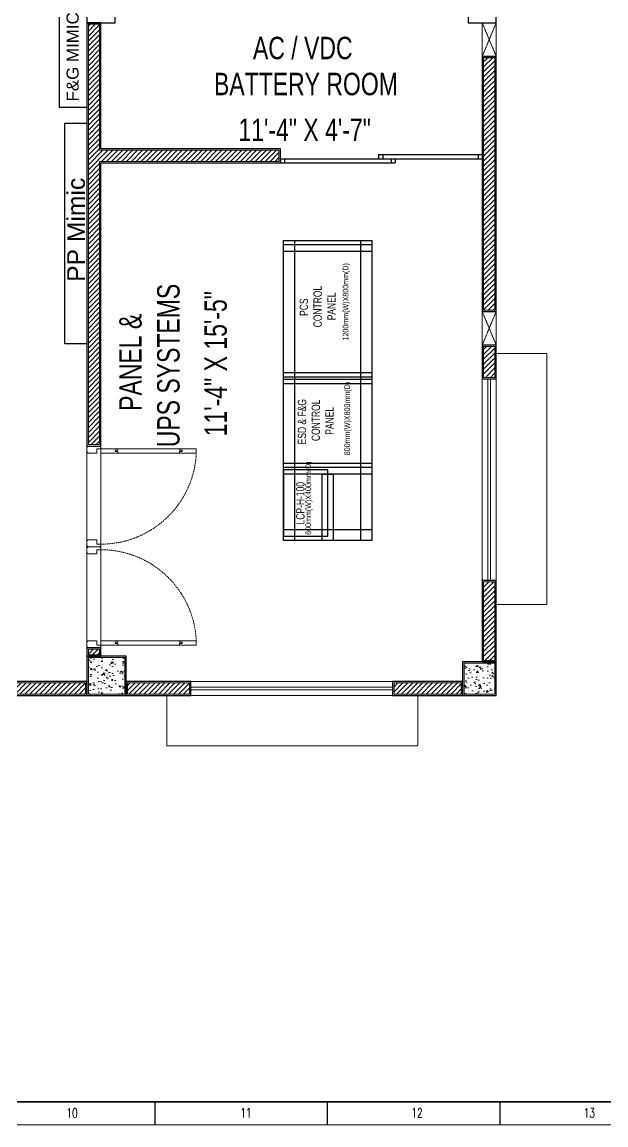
# Model space of a CAD drawing. Header units: inches. Extents: x -1976 to 101187, y -1884 to 17757.
# Drawn here: x 12443 to 17734, y -1884 to 8110 of the extents above; entities that cross this region are included whole.
import ezdxf
from ezdxf.enums import TextEntityAlignment as Align

# ---------------------------------------------------------------- set-up
doc = ezdxf.new("R2010")
doc.units = ezdxf.units.IN
doc.header["$MEASUREMENT"] = 0
for name, pattern in [('DASH', [0.35, 0.25, -0.1]), ('DASHED', [0.75, 0.5, -0.25]), ('XREF-GROUND-A1$0$HIDDEN2', [0.1875, 0.125, -0.0625])]:
    doc.linetypes.add(name, pattern=pattern)
doc.layers.get('Defpoints').update_dxf_attribs({"lineweight": 0})
for name, color, linetype in [('COLLUM', 1, 'Continuous'), ('dimention', 7, 'Continuous'), ('Plant Layout', 7, 'Continuous'), ('wall 05', 252, 'Continuous')]:
    doc.layers.add(name, color=color, linetype=linetype)
for name, color, linetype, lineweight in [('DOOR', 115, 'Continuous', 15), ('Glass', 5, 'Continuous', 9), ('HACTH', 8, 'Continuous', 9), ('Plaster Line', 252, 'Continuous', 15), ('Sunshed', 5, 'Continuous', 15), ('Text', 252, 'Continuous', 15), ('Text-01', 251, 'Continuous', 15), ('WINDOW', 140, 'Continuous', 9)]:
    doc.layers.add(name, color=color, linetype=linetype, lineweight=lineweight)
doc.styles.get("Standard").update_dxf_attribs({"font": 'arial.ttf'})
doc.styles.add('Swiss721', font='swisscl.ttf')
doc.styles.add('TEG BORDER', font='txt_qlt.shx', dxfattribs={"width": 0.7, "bigfont": 'hztxt.shx'})
pattern_1 = [(50, (-10425179.34, -6143963.8), (136.6380648, -11.9542817), [14.2875, -157.1625]), (355, (-10425179.34, -6143963.8), (-26.432129, 143.2926015), [11.43, -125.73]), (100.4514, (-10425167.95, -6143964.79), (110.2060372, 131.3382328), [12.1425062, -133.5675723]), (46.1842, (-10425179.34, -6143925.7), (203.3094198, -31.5313722), [21.43125, -235.74375]), (96.6356, (-10425162.4, -6143928.32), (178.0532454, 185.5694544), [18.21376, -200.3513265]), (351.1842, (-10425179.34, -6143925.7), (178.0531005, 185.5695935), [17.145, -188.595]), (21, (-10425160.29, -6143935.22), (113.7107934, -76.6988987), [14.2875, -157.1625]), (326, (-10425160.29, -6143935.22), (46.3515707, 138.1410836), [11.43, -125.73]), (71.4514, (-10425150.81, -6143941.61), (160.0624107, 61.4420596), [12.1425062, -133.5675723]), (37.5, (-10425179.34, -6143963.797), (2.31645244, 63.41627915), [0, -124.206, 0, -127.635, 0, -126.20625]), (7.5, (-10425179.34, -6143963.8), (50.1147469, 75.1354311), [0, -72.771, 0, -121.3485, 0, -48.10125]), (327.5, (-10425221.82, -6143963.797), (101.6931741, -4.29670307), [0, -47.625, 0, -148.59, 0, -197.1675]), (317.5, (-10425240.87, -6143963.8), (111.09696526, 19.06999913), [0, -61.9125, 0, -98.679, 0, -140.0175])]

# ---------------------------------------------------------------- blocks, each defined once
blk = doc.blocks.new('A$C20C675F6')
at = {"layer": 'Defpoints'}
for points in [[(0.25, 72), (0.25, 71.75), (0, 71.75), (0, 72)], [(5, 72), (5, 71.75), (4.75, 71.75), (4.75, 72)], [(0.25, 36), (0.25, 36.25), (0, 36.25), (0, 36)], [(0.25, 36), (0.25, 35.75), (0, 35.75), (0, 36)], [(5, 36), (5, 36.25), (4.75, 36.25), (4.75, 36)], [(5, 36), (5, 35.75), (4.75, 35.75), (4.75, 36)], [(0.25, 0), (0.25, 0.25), (0, 0.25), (0, 0)], [(5, 0), (5, 0.25), (4.75, 0.25), (4.75, 0)]]:
    blk.add_lwpolyline(points, close=True, dxfattribs=at)
at = {"layer": 'DOOR'}
for points in [[(5, 71), (3.5, 71), (3.5, 69.5), (0.25, 69.5), (0.25, 69.75), (0, 69.75), (0, 71.75), (0.25, 71.75), (0.25, 72), (4.75, 72), (4.75, 71.75), (5, 71.75), (5, 71)], [(10, 70.25), (10, 70), (11, 70), (11, 69.5), (5, 69.5), (5, 71), (11, 71), (11, 70.5), (10, 70.5), (10, 70.25), (10, 70.5), (11, 70.5), (11, 71), (33, 71), (33, 70.5), (34, 70.5), (34, 70), (33, 70), (33, 69.5), (11, 69.5), (39, 69.5), (39, 71), (33, 71)], [(5, 37), (3.5, 37), (3.5, 38.5), (0.25, 38.5), (0.25, 38.25), (0, 38.25), (0, 36.25), (0.25, 36.25), (0.25, 36), (4.75, 36), (4.75, 36.25), (5, 36.25), (5, 37)], [(5, 35), (3.5, 35), (3.5, 33.5), (0.25, 33.5), (0.25, 33.75), (0, 33.75), (0, 35.75), (0.25, 35.75), (0.25, 36), (4.75, 36), (4.75, 35.75), (5, 35.75), (5, 35)], [(5, 1), (3.5, 1), (3.5, 2.5), (0.25, 2.5), (0.25, 2.25), (0, 2.25), (0, 0.25), (0.25, 0.25), (0.25, 0), (4.75, 0), (4.75, 0.25), (5, 0.25), (5, 1)], [(10, 1.75), (10, 2), (11, 2), (11, 2.5), (5, 2.5), (5, 1), (11, 1), (11, 1.5), (10, 1.5), (10, 1.75), (10, 1.5), (11, 1.5), (11, 1), (33, 1), (33, 1.5), (34, 1.5), (34, 2), (33, 2), (33, 2.5), (11, 2.5), (39, 2.5), (39, 1), (33, 1)]]:
    blk.add_lwpolyline(points, dxfattribs=at)
at = {"layer": 'DOOR', "linetype": 'DASHED', "lineweight": 0}
for centre, start, end in [((4.98, 71.06), 270.0403, 357.3754), ((4.98, 0.94), 2.6246, 89.9597)]:
    blk.add_arc(centre, 34.06, start, end, dxfattribs=at)
at = {"layer": 'HACTH', "lineweight": 0, "ltscale": 10}
for p, q in [((0, 2.25), (0, 69.75)), ((5, 1.5), (5, 69.5))]:
    blk.add_line(p, q, dxfattribs=at)
blk = doc.blocks.new('tr')
at = {"layer": 'Plaster Line'}
for p, q in [((143968.45, 171283.63), (143927.45, 171283.63)), ((143927.45, 171283.63), (143927.45, 171279.63)), ((143968.45, 171279.63), (143968.45, 171283.63)), ((144100.45, 171283.63), (144053.45, 171283.63)), ((144053.45, 171283.63), (144053.45, 171279.63)), ((144100.45, 171279.63), (144100.45, 171283.63)), ((144226.45, 171283.63), (144185.45, 171283.63)), ((144185.45, 171283.63), (144185.45, 171279.63)), ((144226.45, 171279.63), (144226.45, 171283.63)), ((143927.45, 171279.63), (143968.45, 171279.63)), ((144053.45, 171279.63), (144100.45, 171279.63)), ((144185.45, 171279.63), (144226.45, 171279.63))]:
    blk.add_line(p, q, dxfattribs=at)
blk = doc.blocks.new('qm')
at = {"layer": 'wall 05'}
for p, q in [((143968.95, 171284.13), (143926.95, 171284.13)), ((143926.95, 171284.13), (143926.95, 171279.13)), ((143968.95, 171279.13), (143968.95, 171284.13)), ((144100.95, 171284.13), (144052.95, 171284.13)), ((144052.95, 171284.13), (144052.95, 171279.13)), ((144100.95, 171279.13), (144100.95, 171284.13)), ((144226.95, 171284.13), (144184.95, 171284.13)), ((144184.95, 171284.13), (144184.95, 171279.13)), ((144226.95, 171279.13), (144226.95, 171284.13)), ((143926.95, 171279.13), (143968.95, 171279.13)), ((144052.95, 171279.13), (144100.95, 171279.13)), ((144184.95, 171279.13), (144226.95, 171279.13))]:
    blk.add_line(p, q, dxfattribs=at)
blk = doc.blocks.new('bg')
at = {"layer": 'wall 05'}
for p, q in [((144263.99, 171284.13), (144240.95, 171284.13)), ((144240.95, 171284.13), (144240.95, 171279.13)), ((144263.99, 171279.13), (144263.99, 171284.13)), ((144360.95, 171284.13), (144335.99, 171284.13)), ((144335.99, 171284.13), (144335.99, 171279.13)), ((144360.95, 171279.13), (144360.95, 171284.13)), ((144240.95, 171279.13), (144263.99, 171279.13)), ((144335.99, 171279.13), (144360.95, 171279.13))]:
    blk.add_line(p, q, dxfattribs=at)
blk = doc.blocks.new('dp')
at = {"layer": 'Plaster Line'}
for p, q in [((144263.49, 171283.63), (144241.45, 171283.63)), ((144241.45, 171283.63), (144241.45, 171279.63)), ((144263.49, 171279.63), (144263.49, 171283.63)), ((144360.45, 171283.63), (144336.49, 171283.63)), ((144336.49, 171283.63), (144336.49, 171279.63)), ((144360.45, 171279.63), (144360.45, 171283.63)), ((144241.45, 171279.63), (144263.49, 171279.63)), ((144336.49, 171279.63), (144360.45, 171279.63))]:
    blk.add_line(p, q, dxfattribs=at)
blk = doc.blocks.new('252 BORDER A2')
at = {"linetype": 'Continuous'}
blk.add_line((5, 5), (489, 5), dxfattribs=at)
for p, q in [((371.25, 0), (371.25, 5)), ((408.37, 0), (408.37, 5)), ((445.5, 0), (445.5, 5))]:
    blk.add_line(p, q)
at = {"color": 5, "lineweight": 15}
blk.add_lwpolyline([(0, 420), (594, 420), (594, 0), (0, 0)], close=True, dxfattribs=at)
blk.add_lwpolyline([(5, 415), (589, 415), (589, 5), (5, 5)], close=True)
at = {"char_height": 2, "width": 2, "attachment_point": 7, "style": 'TEG BORDER'}
for s, insert in [('\\pi2.2204e-016;10', (352.17, 1.59)), ('\\pi0.3;11', (389.3, 1.59)), ('\\pi2.2204e-016;12', (426.42, 1.59)), ('\\pi2.2204e-016;13', (463.55, 1.59))]:
    blk.add_mtext(s, dxfattribs=dict(at, insert=insert))

msp = doc.modelspace()

# ---------------------------------------------------------------- hatches: boundary and pattern name
at = {"layer": 'HACTH'}
h = msp.add_hatch(dxfattribs=at)
h.set_pattern_fill('ANSI31', color=256, scale=254, style=0)
h.set_pattern_definition([(45, (-10425179.34, -6143963.797), (-22.4506403, 22.4506403), [])])
h.paths.add_polyline_path([(8624.6, 2122), (8624.6, 2020.4), (9818.4, 2020.4), (9818.4, 2122)])
h.paths.add_polyline_path([(13018.8, 2020.4), (13018.8, 2122), (11977.4, 2122), (11977.4, 2020.4)])
h.paths.add_polyline_path([(13399.8, 2122), (13399.8, 2020.4), (13959.6, 2020.4), (13959.6, 2122)])
h.paths.add_polyline_path([(16422.4, 2020.4), (16422.4, 2122), (15813.8, 2122), (15813.8, 2020.4)])
h.paths.add_polyline_path([(16625.6, 2325.2), (16727.2, 2325.2), (16727.2, 3036.4), (16625.6, 3036.4)])
h.paths.add_polyline_path([(16727.2, 5170), (16625.6, 5170), (16625.6, 4890.6), (16727.2, 4890.6)])
h.paths.add_polyline_path([(16625.6, 5500.2), (16727.2, 5500.2), (16727.2, 7786.2), (16625.6, 7786.2)])
h.paths.add_polyline_path([(13044.2, 4281), (13145.8, 4281), (13145.8, 6846.4), (14771.4, 6846.4), (14771.4, 6948), (13145.8, 6948), (13145.8, 8091), (13044.2, 8091)])
h = msp.add_hatch(dxfattribs=at)
h.set_pattern_fill('ANSI31', color=256, scale=254, style=0)
h.set_pattern_definition([(45, (-3574042.153, -4350584.588), (-22.4506403, 22.4506403), [])])
h.paths.add_polyline_path([(13145.8, 2376), (13145.8, 2426.8), (13044.2, 2426.8), (13044.2, 2376)])
h = msp.add_hatch(dxfattribs=at)
h.set_pattern_fill('AR-CONC', color=256, scale=19.05, style=0)
h.set_pattern_definition(pattern_1)
h.paths.add_polyline_path([(13374.4, 2350.6), (13044.2, 2350.6), (13044.2, 2020.4), (13374.4, 2020.4)])
h = msp.add_hatch(dxfattribs=at)
h.set_pattern_fill('AR-CONC', color=256, scale=19.05, style=0)
h.set_pattern_definition(pattern_1)
h.paths.add_polyline_path([(16727.2, 2299.8), (16447.8, 2299.8), (16447.8, 2020.4), (16727.2, 2020.4)])

# ---------------------------------------------------------------- linework, layer by layer
at = {"color": 5, "linetype": 'XREF-GROUND-A1$0$HIDDEN2', "lineweight": 13, "ltscale": 10}
for p, q in [((16612.9, 8103.7), (16739.9, 7798.9)), ((16612.9, 7798.9), (16739.9, 8103.7)), ((16612.9, 8103.7), (16612.9, 7798.9)), ((16739.9, 8103.7), (16739.9, 7798.9)), ((16739.9, 7798.9), (16612.9, 7798.9)), ((16612.9, 5487.5), (16739.9, 5182.7)), ((16612.9, 5182.7), (16739.9, 5487.5)), ((16612.9, 5487.5), (16612.9, 5182.7)), ((16739.9, 5487.5), (16739.9, 5182.7)), ((16739.9, 5182.7), (16612.9, 5182.7))]:
    msp.add_line(p, q, dxfattribs=at)
at = {"color": 6}
msp.add_line((15612.9, 5493.2), (15612.9, 4893.2), dxfattribs=at)
msp.add_line((15612.9, 5447.5), (15612.9, 4847.5))
for points in [[(13031.5, 7335.9), (12781.5, 7335.9), (12781.5, 8235.9), (13031.5, 8235.9)], [(13031.5, 5192.9), (12831.5, 5192.9), (12831.5, 7192.9), (13031.5, 7192.9)]]:
    msp.add_lwpolyline(points, close=True)
at = {"color": 3}
for points in [[(14912.9, 6132), (14912.9, 3411.3), (14812.9, 3411.3), (14812.9, 6132)], [(15612.9, 6032), (14812.9, 6032), (14812.9, 6132), (15612.9, 6132)], [(15612.9, 4933.2), (15612.9, 4013.2), (15512.9, 4013.2), (15512.9, 4933.2)], [(15612.9, 4013.2), (14812.9, 4013.2), (14812.9, 4113.2), (15612.9, 4113.2)], [(15262.9, 4013.2), (15262.9, 3411.3), (15162.9, 3411.3), (15162.9, 4013.2)], [(15612.9, 3411.3), (14812.9, 3411.3), (14812.9, 3511.3), (15612.9, 3511.3)]]:
    msp.add_lwpolyline(points, close=True, dxfattribs=at)
for points in [[(15512.9, 4693.2), (15512.9, 6132), (15612.9, 6132), (15612.9, 3411.3), (15512.9, 3411.3), (15512.9, 4693.2)], [(14812.9, 4893.2), (14812.9, 4933.2), (15612.9, 4933.2), (15612.9, 4833.2), (14812.9, 4833.2), (14812.9, 4873.2)]]:
    msp.add_lwpolyline(points, dxfattribs=at)
at = {"color": 6}
for points in [[(14812.9, 4893.2), (14812.9, 6093.2), (15612.9, 6093.2), (15612.9, 4893.2)], [(14812.9, 4073.2), (14812.9, 4873.2), (15612.9, 4873.2), (15612.9, 4073.2)], [(14812.9, 4051.6), (14812.9, 3451.6), (15212.9, 3451.6), (15212.9, 4051.6)]]:
    msp.add_lwpolyline(points, close=True, dxfattribs=at)
at = {"layer": 'COLLUM', "color": 2}
msp.add_line((16612.9, 7798.9), (16739.9, 7798.9), dxfattribs=at)
at = {"layer": 'COLLUM'}
for points in [[(13031.5, 8103.7), (13285.5, 8103.7), (13285.5, 8611.7), (13031.5, 8611.7)], [(16485.9, 8103.7), (16739.9, 8103.7), (16739.9, 8611.7), (16485.9, 8611.7)], [(13031.5, 2007.7), (13387.1, 2007.7), (13387.1, 2363.3), (13031.5, 2363.3)], [(16435.1, 2007.7), (16739.9, 2007.7), (16739.9, 2312.5), (16435.1, 2312.5)]]:
    msp.add_lwpolyline(points, close=True, dxfattribs=at)
at = {"layer": 'dimention', "color": 5, "lineweight": 30}
for p, q in [((15673.1, 6909.9), (16612.9, 6909.9)), ((15673.1, 6909.9), (15673.1, 6871.8)), ((15711.2, 6909.9), (15711.2, 6871.8)), ((16574.8, 6909.9), (16574.8, 6871.8)), ((16612.9, 6909.9), (16612.9, 6871.8)), ((14784.1, 6871.8), (16612.9, 6871.8)), ((14784.1, 6871.8), (14784.1, 6833.7)), ((14784.1, 6833.7), (15825.5, 6833.7)), ((14822.2, 6871.8), (14822.2, 6833.7)), ((15787.4, 6871.8), (15787.4, 6833.7)), ((15825.5, 6871.8), (15825.5, 6833.7))]:
    msp.add_line(p, q, dxfattribs=at)
at = {"layer": 'Glass', "ltscale": 10}
for points in [[(16663.7, 3049.1), (16663.7, 4877.9)], [(16689.1, 3049.1), (16689.1, 4877.9)], [(13972.3, 2083.9), (15801.1, 2083.9)], [(13972.3, 2058.5), (15801.1, 2058.5)]]:
    msp.add_lwpolyline(points, dxfattribs=at)
at = {"layer": 'Plant Layout', "lineweight": 13}
for p, q in [((13031.5, 4223.9), (13031.5, 3398.4)), ((13158.5, 4242.9), (13158.5, 3379.3)), ((13031.5, 3309.5), (13031.5, 2484)), ((13158.5, 3328.5), (13158.5, 2464.9))]:
    msp.add_line(p, q, dxfattribs=at)
at = {"layer": 'Plaster Line'}
for p, q in [((16727.2, 3036.4), (16625.6, 3036.4)), ((16625.6, 3036.4), (16625.6, 2325.2)), ((16727.2, 2325.2), (16727.2, 3036.4)), ((16625.6, 2325.2), (16727.2, 2325.2))]:
    msp.add_line(p, q, dxfattribs=at)
for points in [[(14771.4, 6948), (13145.8, 6948), (13145.8, 8091), (13044.2, 8091), (13044.2, 4281), (13145.8, 4281), (13145.8, 6846.4), (14771.4, 6846.4)], [(16727.2, 7786.2), (16625.6, 7786.2), (16625.6, 5500.2), (16727.2, 5500.2)], [(16727.2, 5170), (16625.6, 5170), (16625.6, 4890.6), (16727.2, 4890.6)], [(13145.8, 2426.8), (13044.2, 2426.8), (13044.2, 2376), (13145.8, 2376)], [(13044.2, 2020.4), (13374.4, 2020.4), (13374.4, 2350.6), (13044.2, 2350.6)], [(16447.8, 2020.4), (16727.2, 2020.4), (16727.2, 2299.8), (16447.8, 2299.8)]]:
    msp.add_lwpolyline(points, close=True, dxfattribs=at)
at = {"layer": 'Sunshed', "linetype": 'DASH'}
for points in [[(16739.9, 4877.9), (16739.9, 5106.5), (17197.1, 5106.5), (17197.1, 2833.2), (17197.1, 2833.2), (16739.9, 2833.2), (16739.9, 3049.1)], [(15801.1, 2007.7), (16029.7, 2007.7), (16029.7, 1550.5), (13756.4, 1550.5), (13756.4, 1550.5), (13756.4, 2007.7), (13972.3, 2007.7)]]:
    msp.add_lwpolyline(points, dxfattribs=at)
at = {"layer": 'wall 05'}
for p, q in [((16739.9, 3049.1), (16612.9, 3049.1)), ((16612.9, 3049.1), (16612.9, 2312.5)), ((16739.9, 2312.5), (16739.9, 3049.1)), ((16612.9, 2312.5), (16739.9, 2312.5))]:
    msp.add_line(p, q, dxfattribs=at)
for points in [[(14784.1, 6960.7), (13158.5, 6960.7), (13158.5, 8103.7), (13031.5, 8103.7), (13031.5, 4268.3), (13158.5, 4268.3), (13158.5, 6833.7), (14784.1, 6833.7)], [(16739.9, 7798.9), (16612.9, 7798.9), (16612.9, 5487.5), (16739.9, 5487.5)], [(16739.9, 5182.7), (16612.9, 5182.7), (16612.9, 4877.9), (16739.9, 4877.9)], [(13158.5, 2439.5), (13031.5, 2439.5), (13031.5, 2363.3), (13158.5, 2363.3)]]:
    msp.add_lwpolyline(points, close=True, dxfattribs=at)
at = {"layer": 'wall 05', "color": 5, "linetype": 'XREF-GROUND-A1$0$HIDDEN2', "lineweight": 13, "ltscale": 20}
msp.add_lwpolyline([(16739.9, 8103.7), (16612.9, 8103.7)], dxfattribs=at)
at = {"layer": 'WINDOW', "linetype": 'Continuous', "ltscale": 10}
for points in [[(16612.9, 3049.1), (16612.9, 4877.9)], [(16739.9, 3049.1), (16739.9, 4877.9)], [(13972.3, 2134.7), (15801.1, 2134.7)], [(13972.3, 2007.7), (15801.1, 2007.7)]]:
    msp.add_lwpolyline(points, dxfattribs=at)

# ---------------------------------------------------------------- block references
at = {"xscale": 42.087546, "yscale": 42.087546, "zscale": 42.087546}
msp.add_blockref('252 BORDER A2', (-1975.5, -1883.7), dxfattribs=at)
at = {"layer": 'DOOR', "lineweight": 0, "xscale": 25.4, "yscale": 25.4, "zscale": 25.4}
msp.add_blockref('A$C20C675F6', (13031.5, 2439.5), dxfattribs=at)
at = {"layer": 'HACTH', "xscale": 25.4, "yscale": 25.4, "zscale": 25.4}
for name in ['bg', 'dp', 'qm', 'tr']:
    msp.add_blockref(name, (-3650332.9, -4348482.2), dxfattribs=at)

# ---------------------------------------------------------------- texts
at = {"attachment_point": 1, "rotation": 90}
for s, width, insert, char_height in [('F&G MIMIC', 844.032, (12846.7, 7390.3), 109.73), ('PP Mimic', 1510.875, (12852.5, 5755.9), 159.98)]:
    msp.add_mtext_dynamic_manual_height_columns(s, width=width, gutter_width=1, heights=[0], dxfattribs=dict(at, insert=insert, char_height=char_height))
at = {"layer": 'Text', "style": 'Swiss721'}
for s, p in [('AC / VDC ', (15015.8, 7879)), ('BATTERY ROOM', (15015.8, 7548.8))]:
    msp.add_text(s, height=203.2, dxfattribs=at).set_placement(p, align=Align.MIDDLE)
for s, p in [('UPS SYSTEMS', (13769, 4997.8)), (' PANEL &', (13426.1, 4997.8))]:
    msp.add_text(s, height=203.2, rotation=90, dxfattribs=at).set_placement(p, align=Align.MIDDLE)
at = {"layer": 'Text', "insert": (15003.8, 7235.4), "char_height": 203.2, "width": 1590.809, "attachment_point": 2, "style": 'Swiss721'}
msp.add_mtext('\\A1;11\'-4" X 4\'-7"', dxfattribs=at)
at = {"layer": 'Text', "insert": (14095.7, 5014.2), "char_height": 203.2, "width": 1590.809, "attachment_point": 2, "rotation": 90, "style": 'Swiss721'}
msp.add_mtext('\\A1;11\'-4" X 15\'-5"', dxfattribs=at)
at = {"layer": 'Text-01', "color": 7, "style": 'Swiss721'}
for s, insert, char_height, width, attachment_point, rotation in [('\\pi137.35;{\\H1.5x;PCS \\P\\pi33.92;CONTROL\\P\\pi76.064; PANEL}', (14958.8, 5310.1), 50, 418.462, 1, 90), ('\\pi163.03;\\P\\pi-143.36;1200mm(W)X800mm(D)', (15263.4, 5367.8), 51.45, 326.067, 1, 90), ('\\pi163.03;\\P\\pi-127.9;800mm(W)X800mm(D)', (15277.7, 4312), 51.45, 326.067, 1, 90), ('\\pi88.867;{\\H1.5x;ESD & F&G \\P\\pi118.36;CONTROL \\P\\pi175.83;PANEL}', (14942.1, 4194.8), 50, 587.333, 1, 90), ('\\pi163.03;\\P\\pi-127.93;600mm(W)X400mm(D)', (15078, 3591.4), 51.45, 326.067, 7, 90.00004), ('\\pi150.59; \\P\\pi-42.896;{\\H1.5x;LCP-H-100}', (15003.6, 3600.7), 50, 316.878, 7, 90.00004)]:
    msp.add_mtext(s, dxfattribs=dict(at, insert=insert, char_height=char_height, width=width, attachment_point=attachment_point, rotation=rotation))

doc.saveas('drawing.dxf')
